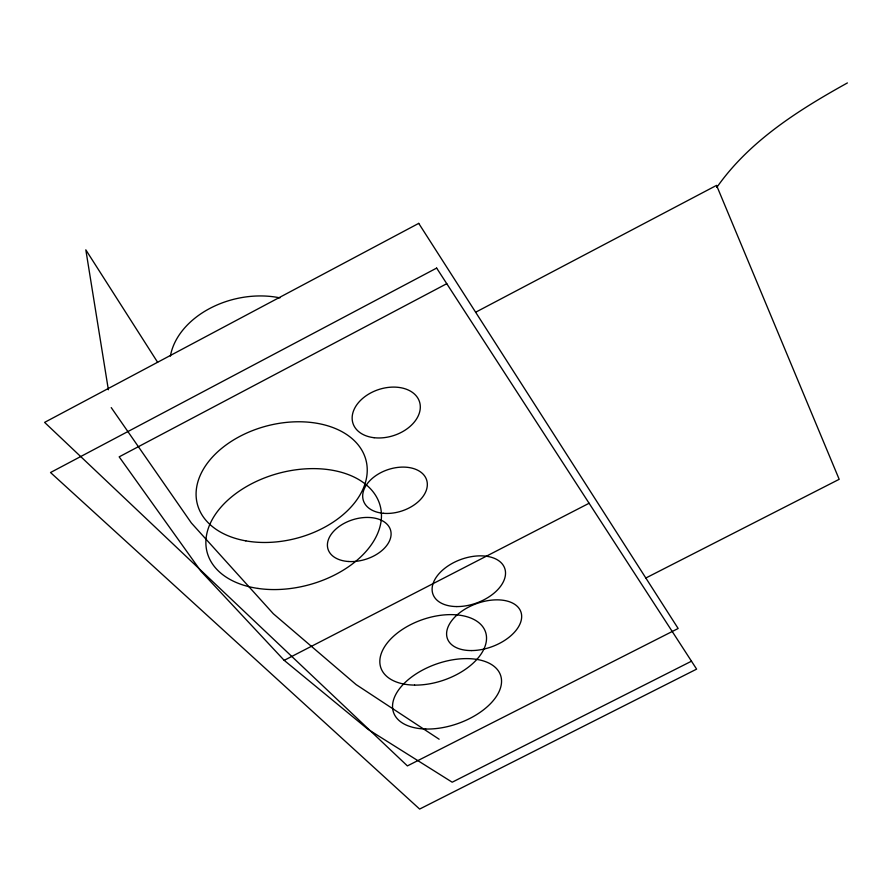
<?xml version="1.0" encoding="UTF-8"?>
<svg xmlns="http://www.w3.org/2000/svg" width="892" height="892" viewBox="0 0 892 892"><rect width="100%" height="100%" fill="white"/><g stroke="black" fill="none" stroke-linecap="round" stroke-linejoin="round"><path stroke-width="1.34" d="M716.8 187.409C749.369 140.958 798.63 110.028 847.4 82.934M446.769 283.689L119.171 456.849L200.878 571.159L284.18 660.348L368.151 729.422L452.199 782.206L691.478 661.195M475.637 312.233L716.555 185.38L839.182 479.305L645.83 578.016M284.18 660.348L589.099 503.255M439.132 739.212L356.12 684.599L273.331 613.752L191.379 523.002L111.232 407.599M157.628 362.297L85.822 249.838L108.367 389.759M170.394 356.142A80.503 58.37 -12.8 0 1 279.954 297.872M418.727 223.368L44.6 422.384L407.399 765.905L678.154 628.492L418.727 223.368M436.645 268.079L50.521 472.526L419.63 809.066L696.619 669.123L436.645 268.079M348.304 561.492A32.681 20.806 -17 0 0 390.618 530.327A32.681 20.806 -17 0 0 338.826 526.704A32.681 20.806 -17 0 0 348.304 561.492M245.802 540.864A87.126 58.092 -14.6 0 0 366.891 464.821A87.126 58.092 -14.6 0 0 232.288 440.748A87.126 58.092 -14.6 0 0 245.802 540.864M414.59 685.101A55.315 32.079 -18.9 0 0 485.783 632.796A55.315 32.079 -18.9 0 0 399.159 631.681A55.315 32.079 -18.9 0 0 414.59 685.101M374.094 437.704A34.966 24.195 -18.1 0 0 419.876 403.128A34.966 24.195 -18.1 0 0 364.716 396.762A34.966 24.195 -18.1 0 0 374.094 437.704M383.415 513.301A33.26 21.809 -18.2 0 0 426.945 481.078A33.26 21.809 -18.2 0 0 374.685 476.462A33.26 21.809 -18.2 0 0 383.415 513.301M456.86 606.571A38.155 23.147 -20 0 0 504.861 568.728A38.155 23.147 -20 0 0 444.729 568.338A38.155 23.147 -20 0 0 456.86 606.571M257.955 588.43A89.59 57.79 -15.1 0 0 380.984 509.588A89.59 57.79 -15.1 0 0 242.055 489.284A89.59 57.79 -15.1 0 0 257.955 588.43M471.634 650.569A39.114 22.88 -20.2 0 0 521.039 612.313A39.114 22.88 -20.2 0 0 459.703 612.759A39.114 22.88 -20.2 0 0 471.634 650.569M425.752 729.02A56.653 31.644 -19.2 0 0 501.148 677.362A56.653 31.644 -19.2 0 0 414.234 675.133A56.653 31.644 -19.2 0 0 425.752 729.02"/></g></svg>
